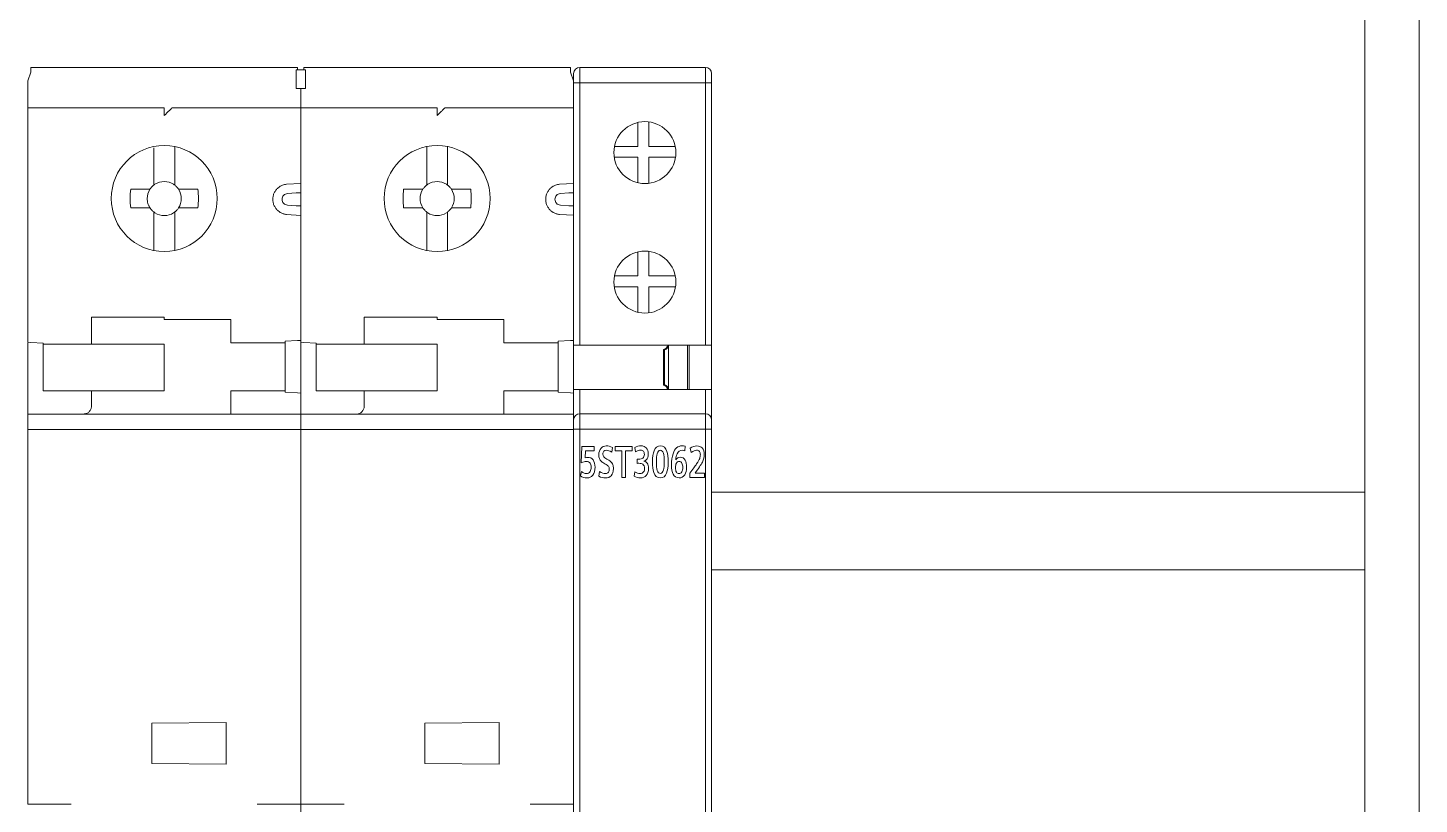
# Model space of a CAD drawing. Header units: millimetres. Extents: x 4137 to 6698, y 1400 to 3585.
# Drawn here: x 4900.2 to 4989.9, y 2593.2 to 2643.2 of the extents above; entities that cross this region are included whole.
import ezdxf

# ---------------------------------------------------------------- set-up
doc = ezdxf.new("R2010")
doc.units = ezdxf.units.MM
doc.layers.add('000-PI-Oprema', color=30, linetype='Continuous', lineweight=5)
doc.layers.add('000-PI-ORMAR', color=2, linetype='Continuous')
doc.layers.add('002-PI-Kabelska kanalica', color=150, linetype='Continuous')

msp = doc.modelspace()

# ---------------------------------------------------------------- linework, layer by layer
at = {"layer": '000-PI-Oprema', "color": 0, "lineweight": 0}
for p, q in [((4900.409, 2640.378), (4900.209, 2639.828)), ((4900.409, 2640.678), (4905.209, 2640.678)), ((4905.209, 2640.678), (4912.829, 2640.678)), ((4912.829, 2640.678), (4917.609, 2640.678)), ((4917.509, 2640.528), (4917.609, 2640.528)), ((4917.609, 2640.528), (4918.009, 2640.528)), ((4918.009, 2640.678), (4922.809, 2640.678)), ((4918.009, 2640.528), (4918.109, 2640.528)), ((4922.809, 2640.678), (4930.429, 2640.678)), ((4930.429, 2640.678), (4935.209, 2640.678)), ((4935.409, 2639.828), (4935.209, 2640.378)), ((4900.209, 2639.828), (4900.209, 2637.228)), ((4917.509, 2639.328), (4917.509, 2639.628)), ((4918.109, 2639.328), (4917.509, 2639.328)), ((4917.809, 2639.328), (4917.809, 2633.508)), ((4918.109, 2639.328), (4918.109, 2639.628)), ((4935.409, 2639.828), (4935.409, 2637.228)), ((4909.009, 2638.078), (4900.209, 2638.078)), ((4909.509, 2638.078), (4917.609, 2638.078)), ((4917.609, 2638.078), (4926.609, 2638.078)), ((4927.109, 2638.078), (4935.409, 2638.078)), ((4900.209, 2637.228), (4900.209, 2622.957)), ((4935.409, 2637.228), (4935.409, 2633.508)), ((4908.334, 2635.504), (4908.334, 2633.384)), ((4909.684, 2635.504), (4909.684, 2635.579)), ((4909.684, 2633.384), (4909.684, 2635.504)), ((4925.934, 2635.579), (4925.934, 2635.504)), ((4925.934, 2635.504), (4925.934, 2633.384)), ((4927.284, 2635.504), (4927.284, 2635.579)), ((4927.284, 2633.384), (4927.284, 2635.504)), ((4908.334, 2633.097), (4908.334, 2633.384)), ((4909.684, 2633.097), (4909.684, 2633.384)), ((4917.809, 2633.191), (4916.903, 2633.153)), ((4917.809, 2630.848), (4917.809, 2633.508)), ((4925.934, 2633.097), (4925.934, 2633.384)), ((4927.284, 2633.097), (4927.284, 2633.384)), ((4935.409, 2633.191), (4934.503, 2633.153)), ((4900.209, 2632.878), (4900.204, 2632.864)), ((4906.846, 2632.828), (4907.703, 2632.828)), ((4910.315, 2632.828), (4911.173, 2632.828)), ((4917.509, 2632.604), (4916.955, 2632.555)), ((4924.446, 2632.828), (4925.303, 2632.828)), ((4927.915, 2632.828), (4928.773, 2632.828)), ((4935.109, 2632.604), (4934.555, 2632.555)), ((4935.409, 2632.604), (4935.409, 2631.752)), ((4906.846, 2631.628), (4907.703, 2631.628)), ((4908.334, 2631.072), (4908.334, 2631.36)), ((4909.684, 2631.072), (4909.684, 2631.36)), ((4911.173, 2631.628), (4910.315, 2631.628)), ((4916.903, 2631.203), (4917.809, 2631.124)), ((4917.509, 2631.752), (4916.955, 2631.801)), ((4924.446, 2631.628), (4925.303, 2631.628)), ((4925.934, 2631.072), (4925.934, 2631.36)), ((4927.284, 2631.072), (4927.284, 2631.36)), ((4928.773, 2631.628), (4927.915, 2631.628)), ((4934.503, 2631.203), (4935.409, 2631.165)), ((4935.109, 2631.752), (4934.555, 2631.801)), ((4908.334, 2631.072), (4908.334, 2628.952)), ((4909.684, 2628.952), (4909.684, 2631.072)), ((4917.809, 2630.848), (4917.809, 2623.081)), ((4925.934, 2631.072), (4925.934, 2628.952)), ((4927.284, 2628.952), (4927.284, 2631.072)), ((4935.409, 2630.848), (4935.409, 2623.081)), ((4908.334, 2628.952), (4908.334, 2628.877)), ((4909.684, 2628.877), (4909.684, 2628.952)), ((4925.934, 2628.952), (4925.934, 2628.877)), ((4927.284, 2628.877), (4927.284, 2628.952)), ((4900.209, 2626.928), (4900.204, 2626.933)), ((4935.414, 2626.728), (4935.409, 2626.728)), ((4904.309, 2624.578), (4909.009, 2624.578)), ((4904.309, 2622.828), (4904.309, 2624.578)), ((4909.009, 2624.578), (4909.009, 2624.428)), ((4909.009, 2624.428), (4913.309, 2624.428)), ((4913.309, 2624.428), (4913.309, 2622.928)), ((4926.609, 2624.578), (4921.909, 2624.578)), ((4921.909, 2622.828), (4921.909, 2624.578)), ((4926.609, 2624.428), (4926.609, 2624.578)), ((4930.909, 2624.428), (4926.609, 2624.428)), ((4930.909, 2622.928), (4930.909, 2624.428)), ((4916.809, 2623.028), (4917.609, 2623.07)), ((4917.609, 2623.07), (4917.809, 2623.081)), ((4917.809, 2623.081), (4917.809, 2622.957)), ((4935.209, 2623.07), (4934.409, 2623.028)), ((4935.409, 2623.081), (4935.209, 2623.07)), ((4935.409, 2623.081), (4935.409, 2619.676)), ((4900.409, 2622.946), (4900.209, 2622.957)), ((4900.209, 2618.752), (4900.209, 2622.928)), ((4900.409, 2622.946), (4901.209, 2622.904)), ((4901.209, 2622.904), (4901.209, 2622.828)), ((4901.209, 2622.828), (4904.309, 2622.828)), ((4901.209, 2622.828), (4901.209, 2619.828)), ((4904.309, 2622.828), (4904.709, 2622.828)), ((4904.709, 2622.828), (4909.009, 2622.828)), ((4909.009, 2622.828), (4909.009, 2619.828)), ((4913.709, 2622.928), (4913.309, 2622.928)), ((4913.709, 2622.928), (4916.809, 2622.928)), ((4916.809, 2622.928), (4916.809, 2623.028)), ((4916.809, 2619.828), (4916.809, 2622.928)), ((4917.809, 2622.957), (4918.009, 2622.946)), ((4917.809, 2622.928), (4917.809, 2622.957)), ((4917.809, 2622.928), (4917.809, 2619.676)), ((4918.009, 2622.946), (4918.809, 2622.904)), ((4918.809, 2622.904), (4918.809, 2622.828)), ((4918.809, 2622.828), (4921.909, 2622.828)), ((4918.809, 2622.828), (4918.809, 2619.828)), ((4921.909, 2622.828), (4922.309, 2622.828)), ((4922.309, 2622.828), (4926.609, 2622.828)), ((4926.609, 2622.828), (4926.609, 2619.828)), ((4931.309, 2622.928), (4930.909, 2622.928)), ((4934.409, 2622.928), (4931.309, 2622.928)), ((4934.409, 2622.928), (4934.409, 2623.028)), ((4934.409, 2619.828), (4934.409, 2622.928)), ((4900.204, 2621.923), (4900.209, 2621.928)), ((4935.409, 2622.128), (4935.414, 2622.128)), ((4901.209, 2619.828), (4904.309, 2619.828)), ((4904.709, 2619.828), (4904.309, 2619.828)), ((4904.309, 2619.828), (4904.309, 2618.828)), ((4909.009, 2619.828), (4904.709, 2619.828)), ((4913.309, 2619.828), (4913.709, 2619.828)), ((4913.309, 2618.328), (4913.309, 2619.828)), ((4916.809, 2619.828), (4913.709, 2619.828)), ((4916.809, 2619.728), (4916.809, 2619.828)), ((4916.809, 2619.728), (4917.609, 2619.686)), ((4917.609, 2619.686), (4917.809, 2619.676)), ((4917.809, 2618.752), (4917.809, 2619.676)), ((4921.909, 2619.828), (4918.809, 2619.828)), ((4921.909, 2619.828), (4922.309, 2619.828)), ((4921.909, 2619.828), (4921.909, 2618.828)), ((4926.609, 2619.828), (4922.309, 2619.828)), ((4930.909, 2619.828), (4931.309, 2619.828)), ((4930.909, 2619.828), (4930.909, 2618.328)), ((4934.409, 2619.828), (4931.309, 2619.828)), ((4934.409, 2619.728), (4934.409, 2619.828)), ((4935.209, 2619.686), (4934.409, 2619.728)), ((4935.209, 2619.686), (4935.409, 2619.676)), ((4935.409, 2619.676), (4935.409, 2617.478)), ((4900.209, 2617.478), (4900.209, 2618.752)), ((4917.809, 2618.752), (4917.809, 2617.478)), ((4900.209, 2618.328), (4917.809, 2618.328)), ((4935.409, 2618.328), (4917.809, 2618.328)), ((4900.209, 2593.161), (4900.209, 2617.478)), ((4917.609, 2617.328), (4900.209, 2617.328)), ((4917.809, 2617.328), (4917.609, 2617.328)), ((4917.809, 2617.478), (4917.809, 2617.328)), ((4935.209, 2617.328), (4917.809, 2617.333)), ((4917.809, 2617.328), (4917.809, 2593.161)), ((4935.209, 2617.328), (4935.409, 2617.328)), ((4935.409, 2617.478), (4935.409, 2593.311)), ((4900.204, 2612.423), (4900.209, 2612.428)), ((4935.409, 2612.628), (4935.414, 2612.628)), ((4900.209, 2610.878), (4900.204, 2610.878)), ((4900.209, 2610.278), (4900.204, 2610.283)), ((4935.414, 2610.283), (4935.409, 2610.278)), ((4900.209, 2603.176), (4900.208, 2603.181)), ((4935.409, 2602.878), (4935.414, 2602.873)), ((4900.204, 2601.542), (4900.209, 2601.528)), ((4935.409, 2601.628), (4935.414, 2601.642)), ((4908.209, 2598.378), (4913.009, 2598.42)), ((4908.209, 2595.778), (4908.209, 2598.378)), ((4913.009, 2598.42), (4913.009, 2595.736)), ((4925.809, 2598.378), (4930.609, 2598.42)), ((4925.809, 2595.778), (4925.809, 2598.378)), ((4930.609, 2598.42), (4930.609, 2595.736)), ((4913.009, 2595.736), (4908.209, 2595.778)), ((4930.609, 2595.736), (4925.809, 2595.778)), ((4900.409, 2593.161), (4900.209, 2593.161)), ((4900.409, 2593.161), (4903.009, 2593.161)), ((4915.009, 2593.161), (4917.609, 2593.161)), ((4917.809, 2593.161), (4917.609, 2593.161)), ((4917.809, 2593.161), (4917.809, 2591.919)), ((4918.009, 2593.161), (4917.809, 2593.161)), ((4918.009, 2593.161), (4920.609, 2593.161)), ((4932.609, 2593.161), (4935.209, 2593.161)), ((4935.209, 2593.161), (4935.409, 2593.161))]:
    msp.add_line(p, q, dxfattribs=at)
at = {"layer": '000-PI-Oprema', "color": 0, "linetype": 'ByBlock', "lineweight": 0}
for p, q in [((4935.409, 2639.691), (4935.409, 2640.291)), ((4935.809, 2640.691), (4943.909, 2640.691)), ((4935.809, 2639.691), (4935.809, 2640.691)), ((4943.909, 2639.691), (4943.909, 2640.691)), ((4944.309, 2640.291), (4944.309, 2639.691)), ((4935.409, 2622.766), (4935.409, 2639.691)), ((4935.809, 2639.691), (4935.409, 2639.691)), ((4935.809, 2622.766), (4935.809, 2639.691)), ((4935.809, 2639.691), (4943.909, 2639.691)), ((4943.909, 2622.766), (4943.909, 2639.691)), ((4944.309, 2639.691), (4943.909, 2639.691)), ((4944.309, 2639.691), (4944.309, 2622.766)), ((4939.558, 2637.139), (4939.558, 2635.591)), ((4940.258, 2637.175), (4940.258, 2635.591)), ((4938.032, 2634.891), (4939.558, 2634.891)), ((4938.05, 2635.591), (4939.558, 2635.591)), ((4939.558, 2634.891), (4939.558, 2633.242)), ((4940.258, 2635.591), (4941.969, 2635.591)), ((4940.258, 2633.206), (4940.258, 2634.891)), ((4941.987, 2634.891), (4940.258, 2634.891)), ((4939.558, 2628.789), (4939.558, 2627.241)), ((4940.258, 2628.825), (4940.258, 2627.241)), ((4938.05, 2627.241), (4939.558, 2627.241)), ((4940.258, 2627.241), (4941.969, 2627.241)), ((4939.558, 2626.541), (4938.032, 2626.541)), ((4939.558, 2626.541), (4939.558, 2624.892)), ((4941.987, 2626.541), (4940.258, 2626.541)), ((4940.258, 2624.856), (4940.258, 2626.541)), ((4935.809, 2622.766), (4935.409, 2622.766)), ((4935.409, 2622.491), (4935.409, 2622.766)), ((4935.409, 2619.916), (4935.409, 2622.491)), ((4943.909, 2622.766), (4935.809, 2622.766)), ((4941.199, 2620.191), (4941.199, 2622.491)), ((4941.199, 2622.491), (4941.271, 2622.491)), ((4941.271, 2620.191), (4941.271, 2622.491)), ((4941.285, 2622.491), (4941.271, 2622.491)), ((4941.533, 2622.766), (4941.533, 2619.916)), ((4942.754, 2619.916), (4942.754, 2622.766)), ((4942.859, 2622.766), (4942.859, 2619.916)), ((4944.309, 2622.766), (4943.909, 2622.766)), ((4944.309, 2622.766), (4944.309, 2619.916)), ((4935.409, 2617.941), (4935.409, 2619.916)), ((4935.409, 2619.916), (4935.809, 2619.916)), ((4943.909, 2619.916), (4935.809, 2619.916)), ((4935.809, 2619.916), (4935.809, 2618.341)), ((4941.271, 2620.191), (4941.199, 2620.191)), ((4941.285, 2620.191), (4941.271, 2620.191)), ((4943.909, 2619.916), (4944.309, 2619.916)), ((4943.909, 2618.341), (4943.909, 2619.916)), ((4944.309, 2619.916), (4944.309, 2617.941)), ((4935.409, 2617.341), (4935.409, 2617.941)), ((4943.909, 2618.341), (4935.809, 2618.341)), ((4935.809, 2617.341), (4935.809, 2618.341)), ((4943.909, 2617.341), (4943.909, 2618.341)), ((4944.309, 2617.941), (4944.309, 2617.341)), ((4935.409, 2590.73), (4935.409, 2617.341)), ((4935.809, 2617.341), (4935.409, 2617.341)), ((4935.809, 2590.985), (4935.809, 2617.341)), ((4943.909, 2617.341), (4935.809, 2617.341)), ((4944.309, 2617.341), (4943.909, 2617.341)), ((4943.909, 2590.985), (4943.909, 2617.341)), ((4944.309, 2617.341), (4944.309, 2590.73)), ((4944.309, 2617.341), (4944.309, 2590.73)), ((4935.908, 2615.183), (4935.931, 2616.241)), ((4935.931, 2616.241), (4936.743, 2616.241)), ((4936.173, 2615.959), (4936.162, 2615.512)), ((4936.743, 2615.959), (4936.173, 2615.959)), ((4936.743, 2616.241), (4936.743, 2615.959)), ((4937.919, 2616.173), (4937.869, 2615.876)), ((4938.098, 2615.959), (4938.098, 2616.241)), ((4938.098, 2616.241), (4939.191, 2616.241)), ((4938.516, 2615.959), (4938.098, 2615.959)), ((4938.516, 2614.241), (4938.516, 2615.959)), ((4939.191, 2615.959), (4938.767, 2615.959)), ((4938.767, 2615.959), (4938.767, 2614.241)), ((4939.191, 2616.241), (4939.191, 2615.959)), ((4939.401, 2615.884), (4939.352, 2616.166)), ((4942.602, 2616.251), (4942.582, 2615.957)), ((4942.996, 2615.843), (4942.935, 2616.134)), ((4939.503, 2615.146), (4939.503, 2615.418)), ((4935.85, 2614.331), (4935.919, 2614.619)), ((4937.041, 2614.311), (4937.077, 2614.616)), ((4938.767, 2614.241), (4938.516, 2614.241)), ((4939.309, 2614.313), (4939.361, 2614.599)), ((4942.91, 2614.241), (4942.91, 2614.519)), ((4943.85, 2614.241), (4942.91, 2614.241)), ((4943.242, 2614.523), (4943.85, 2614.523)), ((4943.85, 2614.523), (4943.85, 2614.241))]:
    msp.add_line(p, q, dxfattribs=at)
for centre in [(4940.009, 2635.191), (4940.009, 2626.841)]:
    msp.add_circle(centre, 2, dxfattribs=at)
at = {"layer": '000-PI-Oprema', "color": 0, "lineweight": 0}
for centre in [(4909.009, 2632.228), (4926.609, 2632.228)]:
    msp.add_circle(centre, 3.418, dxfattribs=at)
at = {"layer": '000-PI-Oprema', "color": 0, "linetype": 'ByBlock', "lineweight": 0}
for centre, start, end in [((4935.809, 2640.291), 90, 180), ((4943.909, 2640.291), 0, 90), ((4935.809, 2617.941), 90, 180), ((4943.909, 2617.941), 0, 90)]:
    msp.add_arc(centre, 0.4, start, end, dxfattribs=at)
at = {"layer": '000-PI-Oprema', "color": 0, "lineweight": 0}
for centre, radius, start, end in [((4909.009, 2632.228), 1.1, 136.9319, 146.94427), ((4909.009, 2632.228), 1.1, 135, 136.9319), ((4909.009, 2632.228), 1.1, 123.05573, 133.0681), ((4909.009, 2632.228), 1.1, 46.9319, 56.94427), ((4909.009, 2632.228), 1.1, 45, 46.9319), ((4909.009, 2632.228), 1.1, 43.0681, 45), ((4909.009, 2632.228), 1.1, 33.05573, 43.0681), ((4926.609, 2632.228), 1.1, 136.9319, 146.94427), ((4926.609, 2632.228), 1.1, 135, 136.9319), ((4926.609, 2632.228), 1.1, 123.05573, 133.0681), ((4926.609, 2632.228), 1.1, 46.9319, 56.94427), ((4926.609, 2632.228), 1.1, 45, 46.9319), ((4926.609, 2632.228), 1.1, 43.0681, 45), ((4926.609, 2632.228), 1.1, 33.05573, 43.0681), ((4909.009, 2632.228), 1.1, 213.05573, 223.0681), ((4909.009, 2632.228), 1.1, 226.9319, 236.94427), ((4909.009, 2632.228), 1.1, 303.05573, 313.0681), ((4909.009, 2632.228), 1.1, 313.0681, 315), ((4909.009, 2632.228), 1.1, 315, 316.9319), ((4909.009, 2632.228), 1.1, 316.9319, 326.94427), ((4926.609, 2632.228), 1.1, 213.05573, 223.0681), ((4926.609, 2632.228), 1.1, 226.9319, 236.94427), ((4926.609, 2632.228), 1.1, 303.05573, 313.0681), ((4926.609, 2632.228), 1.1, 313.0681, 315), ((4926.609, 2632.228), 1.1, 315, 316.9319), ((4926.609, 2632.228), 1.1, 316.9319, 326.94427), ((4921.409, 2618.828), 0.5, 270, 0)]:
    msp.add_arc(centre, radius, start, end, dxfattribs=at)
for points, knots in [([(4900.409, 2640.378), (4900.409, 2640.403), (4900.409, 2640.459), (4900.409, 2640.534), (4900.409, 2640.599), (4900.409, 2640.644), (4900.409, 2640.673), (4900.409, 2640.676), (4900.409, 2640.678)], [0.2613825, 0.2613825, 0.2613825, 0.2613825, 0.3685854, 0.5000663, 0.6285535, 0.7600358, 0.8779631, 1, 1, 1, 1]), ([(4917.509, 2640.528), (4917.509, 2640.509), (4917.509, 2640.454), (4917.509, 2640.34), (4917.509, 2640.181), (4917.509, 2640.004), (4917.509, 2639.817), (4917.509, 2639.691), (4917.509, 2639.628)], [0.287427, 0.287427, 0.287427, 0.287427, 0.3699948, 0.5001298, 0.629921, 0.7600558, 0.879771, 1, 1, 1, 1]), ([(4917.609, 2640.528), (4917.609, 2640.529), (4917.609, 2640.585), (4917.609, 2640.653), (4917.609, 2640.67), (4917.609, 2640.678)], [0, 0, 0, 0, 0.010834, 0.505413, 1, 1, 1, 1]), ([(4918.009, 2640.678), (4918.009, 2640.67), (4918.009, 2640.653), (4918.009, 2640.585), (4918.009, 2640.529), (4918.009, 2640.528)], [0, 0, 0, 0, 0.494587, 0.989166, 1, 1, 1, 1]), ([(4918.109, 2640.528), (4918.109, 2640.48), (4918.109, 2640.415), (4918.109, 2640.15), (4918.109, 2639.89), (4918.109, 2639.628)], [0.2858647, 0.2858647, 0.2858647, 0.2858647, 0.5, 0.5, 1, 1, 1, 1]), ([(4935.209, 2640.378), (4935.209, 2640.435), (4935.209, 2640.488), (4935.209, 2640.624), (4935.209, 2640.678), (4935.209, 2640.678)], [0.262243, 0.262243, 0.262243, 0.262243, 0.5, 0.5, 1, 1, 1, 1]), ([(4909.009, 2638.078), (4909.009, 2638.077), (4909.009, 2638.076), (4909.009, 2638.063), (4909.009, 2638.04), (4909.009, 2637.999), (4909.009, 2637.935), (4909.009, 2637.855), (4909.009, 2637.767), (4909.009, 2637.673), (4909.009, 2637.61), (4909.009, 2637.578)], [0, 0, 0, 0, 0.080758, 0.160392, 0.240099, 0.368585, 0.500066, 0.628554, 0.760036, 0.877963, 1, 1, 1, 1]), ([(4909.509, 2638.078), (4909.509, 2638.078), (4909.508, 2638.076), (4909.498, 2638.067), (4909.483, 2638.052), (4909.462, 2638.031), (4909.435, 2638.004), (4909.402, 2637.971), (4909.355, 2637.923), (4909.288, 2637.857), (4909.207, 2637.775), (4909.112, 2637.681), (4909.047, 2637.616), (4909.009, 2637.578)], [0, 0, 0, 0, 0.056117, 0.113833, 0.173777, 0.236509, 0.302522, 0.372235, 0.446007, 0.56933, 0.712859, 0.83153, 1, 1, 1, 1]), ([(4926.609, 2637.578), (4926.609, 2637.709), (4926.609, 2637.839), (4926.609, 2638.024), (4926.609, 2638.078), (4926.609, 2638.078)], [0, 0, 0, 0, 0.5, 0.5, 1, 1, 1, 1]), ([(4926.609, 2637.578), (4926.631, 2637.6), (4926.675, 2637.643), (4926.739, 2637.707), (4926.81, 2637.779), (4926.887, 2637.856), (4926.963, 2637.932), (4927.026, 2637.995), (4927.073, 2638.042), (4927.104, 2638.072), (4927.107, 2638.076), (4927.109, 2638.078)], [0, 0, 0, 0, 0.097283, 0.192791, 0.287384, 0.42418, 0.554334, 0.675821, 0.789691, 0.896334, 1, 1, 1, 1]), ([(4909.609, 2633.15), (4909.432, 2633.266), (4909.221, 2633.328), (4908.798, 2633.328), (4908.587, 2633.266), (4908.409, 2633.15)], [0, 0, 0, 0, 0.5, 0.5, 1, 1, 1, 1]), ([(4916.903, 2631.203), (4916.873, 2631.207), (4916.812, 2631.214), (4916.723, 2631.235), (4916.612, 2631.271), (4916.483, 2631.334), (4916.338, 2631.439), (4916.206, 2631.578), (4916.098, 2631.755), (4916.025, 2631.958), (4916.001, 2632.178), (4916.025, 2632.399), (4916.097, 2632.601), (4916.206, 2632.779), (4916.337, 2632.917), (4916.483, 2633.022), (4916.626, 2633.091), (4916.767, 2633.136), (4916.857, 2633.147), (4916.903, 2633.153)], [0, 0, 0, 0, 0.031513, 0.062833, 0.094232, 0.152293, 0.210532, 0.279327, 0.348301, 0.424071, 0.50002, 0.57579, 0.651739, 0.720534, 0.789508, 0.84757, 0.905809, 0.95275, 1, 1, 1, 1]), ([(4927.209, 2633.15), (4927.032, 2633.266), (4926.821, 2633.328), (4926.398, 2633.328), (4926.187, 2633.266), (4926.009, 2633.15)], [0, 0, 0, 0, 0.5, 0.5, 1, 1, 1, 1]), ([(4934.503, 2631.203), (4934.473, 2631.207), (4934.412, 2631.214), (4934.323, 2631.235), (4934.212, 2631.271), (4934.083, 2631.334), (4933.938, 2631.439), (4933.806, 2631.578), (4933.698, 2631.755), (4933.625, 2631.958), (4933.601, 2632.178), (4933.625, 2632.399), (4933.697, 2632.601), (4933.806, 2632.779), (4933.937, 2632.917), (4934.083, 2633.022), (4934.226, 2633.091), (4934.367, 2633.136), (4934.457, 2633.147), (4934.503, 2633.153)], [0, 0, 0, 0, 0.031513, 0.062833, 0.094232, 0.152293, 0.210532, 0.279327, 0.348301, 0.424071, 0.50002, 0.57579, 0.651739, 0.720534, 0.789508, 0.84757, 0.905809, 0.95275, 1, 1, 1, 1]), ([(4935.409, 2633.507), (4935.409, 2633.507), (4935.409, 2633.505), (4935.409, 2633.492), (4935.409, 2633.47), (4935.409, 2633.43), (4935.409, 2633.361), (4935.409, 2633.248), (4935.409, 2633.11), (4935.409, 2632.953), (4935.409, 2632.782), (4935.409, 2632.663), (4935.409, 2632.604)], [0, 0, 0, 0, 0.062572, 0.124512, 0.186422, 0.248903, 0.373491, 0.498598, 0.623567, 0.749199, 0.874318, 1, 1, 1, 1]), ([(4906.846, 2632.828), (4906.821, 2632.629), (4906.797, 2632.228), (4906.821, 2631.827), (4906.846, 2631.628), (4906.846, 2631.628)], [-0.000008, -0.000008, -0.000008, -0.000008, 0.499992, 0.999992, 1, 1, 1, 1]), ([(4908.087, 2631.628), (4908.089, 2631.63), (4908.087, 2631.628), (4908.087, 2631.628), (4908.087, 2631.629), (4908.087, 2631.629), (4908.087, 2631.629), (4908.086, 2631.631), (4908.084, 2631.633), (4908.081, 2631.638), (4908.075, 2631.648), (4908.063, 2631.667), (4908.04, 2631.708), (4907.998, 2631.79), (4907.933, 2631.964), (4907.909, 2632.122), (4907.909, 2632.228)], [0, 0, 0, 0, 0.000244, 0.000244, 0.000488, 0.000977, 0.001953, 0.003906, 0.007813, 0.015625, 0.03125, 0.0625, 0.125, 0.25, 0.5, 1, 1, 1, 1]), ([(4910.315, 2632.828), (4910.248, 2632.828), (4910.124, 2632.828), (4909.992, 2632.828), (4909.931, 2632.828)], [0, 0, 0, 0, 0.54278, 1, 1, 1, 1]), ([(4916.955, 2631.801), (4916.862, 2631.809), (4916.772, 2631.853), (4916.646, 2631.991), (4916.609, 2632.085), (4916.609, 2632.272), (4916.646, 2632.365), (4916.772, 2632.503), (4916.862, 2632.547), (4916.955, 2632.555)], [0, 0, 0, 0, 0.25, 0.25, 0.5, 0.5, 0.75, 0.75, 1, 1, 1, 1]), ([(4917.809, 2632.604), (4917.809, 2632.604), (4917.777, 2632.604), (4917.666, 2632.604), (4917.588, 2632.604), (4917.509, 2632.604)], [0, 0, 0, 0, 0.5, 0.5, 1, 1, 1, 1]), ([(4924.446, 2632.828), (4924.421, 2632.629), (4924.397, 2632.228), (4924.421, 2631.827), (4924.446, 2631.628), (4924.446, 2631.628)], [0, 0, 0, 0, 0.5, 1, 1.000008, 1.000008, 1.000008, 1.000008]), ([(4925.687, 2631.628), (4925.688, 2631.628), (4925.572, 2631.805), (4925.509, 2632.017), (4925.509, 2632.228)], [0, 0, 0, 0, 0.0000079, 0.5000079, 0.5000079, 0.5000079, 0.5000079]), ([(4927.915, 2632.828), (4927.848, 2632.828), (4927.724, 2632.828), (4927.592, 2632.828), (4927.531, 2632.828)], [0, 0, 0, 0, 0.54278, 1, 1, 1, 1]), ([(4934.555, 2631.801), (4934.462, 2631.809), (4934.372, 2631.853), (4934.246, 2631.991), (4934.209, 2632.085), (4934.209, 2632.272), (4934.246, 2632.365), (4934.372, 2632.503), (4934.462, 2632.547), (4934.555, 2632.555)], [0, 0, 0, 0, 0.25, 0.25, 0.5, 0.5, 0.75, 0.75, 1, 1, 1, 1]), ([(4935.409, 2632.604), (4935.409, 2632.604), (4935.377, 2632.604), (4935.266, 2632.604), (4935.188, 2632.604), (4935.109, 2632.604)], [0, 0, 0, 0, 0.5, 0.5, 1, 1, 1, 1]), ([(4907.703, 2631.628), (4907.771, 2631.628), (4907.895, 2631.628), (4908.027, 2631.628), (4908.087, 2631.628)], [0, 0, 0, 0, 0.54278, 1, 1, 1, 1]), ([(4908.409, 2631.306), (4908.587, 2631.191), (4908.798, 2631.128), (4909.221, 2631.128), (4909.432, 2631.191), (4909.609, 2631.306)], [0, 0, 0, 0, 0.5, 0.5, 1, 1, 1, 1]), ([(4910.315, 2631.628), (4910.248, 2631.628), (4910.124, 2631.628), (4909.992, 2631.628), (4909.931, 2631.628)], [0, 0, 0, 0, 0.540007, 1, 1, 1, 1]), ([(4917.809, 2631.752), (4917.809, 2631.752), (4917.78, 2631.752), (4917.663, 2631.752), (4917.58, 2631.752), (4917.509, 2631.752)], [0, 0, 0, 0, 0.5, 0.5, 1, 1, 1, 1]), ([(4925.303, 2631.628), (4925.371, 2631.628), (4925.495, 2631.628), (4925.627, 2631.628), (4925.687, 2631.628)], [0, 0, 0, 0, 0.54278, 1, 1, 1, 1]), ([(4926.009, 2631.306), (4926.187, 2631.191), (4926.398, 2631.128), (4926.821, 2631.128), (4927.032, 2631.191), (4927.209, 2631.306)], [0, 0, 0, 0, 0.5, 0.5, 1, 1, 1, 1]), ([(4927.915, 2631.628), (4927.848, 2631.628), (4927.724, 2631.628), (4927.592, 2631.628), (4927.531, 2631.628)], [0, 0, 0, 0, 0.540007, 1, 1, 1, 1]), ([(4935.409, 2631.752), (4935.409, 2631.752), (4935.38, 2631.752), (4935.263, 2631.752), (4935.18, 2631.752), (4935.109, 2631.752)], [0, 0, 0, 0, 0.5, 0.5, 1, 1, 1, 1]), ([(4935.409, 2631.752), (4935.409, 2631.723), (4935.409, 2631.663), (4935.409, 2631.575), (4935.409, 2631.489), (4935.409, 2631.378), (4935.409, 2631.246), (4935.409, 2631.109), (4935.409, 2630.995), (4935.409, 2630.913), (4935.409, 2630.859), (4935.409, 2630.852), (4935.409, 2630.849)], [0, 0, 0, 0, 0.06314, 0.125631, 0.188079, 0.251095, 0.376332, 0.501694, 0.62641, 0.751388, 0.875439, 1, 1, 1, 1]), ([(4903.809, 2618.328), (4903.83, 2618.329), (4903.868, 2618.33), (4903.92, 2618.34), (4903.963, 2618.352), (4904.021, 2618.373), (4904.088, 2618.409), (4904.165, 2618.472), (4904.227, 2618.548), (4904.274, 2618.637), (4904.304, 2618.731), (4904.308, 2618.797), (4904.309, 2618.828)], [0, 0, 0, 0, 0.090538, 0.168629, 0.234274, 0.28748, 0.430983, 0.554467, 0.680811, 0.79553, 0.900937, 1, 1, 1, 1]), ([(4917.809, 2617.428), (4917.809, 2617.424), (4917.809, 2617.418), (4917.809, 2617.35), (4917.809, 2617.333)], [0, 0, 0, 0, 0.751055, 1, 1, 1, 1]), ([(4935.409, 2617.478), (4935.409, 2617.477), (4935.409, 2617.475), (4935.409, 2617.46), (4935.409, 2617.432), (4935.409, 2617.388), (4935.409, 2617.348), (4935.409, 2617.328)], [0, 0, 0, 0, 0.169382, 0.332374, 0.500748, 0.7482, 1, 1, 1, 1])]:
    msp.add_open_spline(points, degree=3, knots=knots, dxfattribs=at)
for points in [[(4908.232, 2633.006), (4908.24, 2633.015), (4908.249, 2633.023), (4908.258, 2633.032)], [(4925.832, 2633.006), (4925.84, 2633.015), (4925.849, 2633.023), (4925.858, 2633.032)], [(4908.087, 2632.828), (4907.953, 2632.828), (4907.827, 2632.828), (4907.703, 2632.828)], [(4907.909, 2632.228), (4907.909, 2632.44), (4907.972, 2632.651), (4908.087, 2632.828)], [(4910.109, 2632.228), (4910.109, 2632.44), (4910.047, 2632.651), (4909.931, 2632.828)], [(4909.931, 2631.628), (4910.047, 2631.805), (4910.109, 2632.017), (4910.109, 2632.228)], [(4911.173, 2631.628), (4911.221, 2632.026), (4911.221, 2632.43), (4911.173, 2632.828)], [(4925.687, 2632.828), (4925.553, 2632.828), (4925.427, 2632.828), (4925.303, 2632.828)], [(4925.509, 2632.228), (4925.509, 2632.44), (4925.572, 2632.651), (4925.687, 2632.828)], [(4927.709, 2632.228), (4927.709, 2632.44), (4927.647, 2632.651), (4927.531, 2632.828)], [(4927.531, 2631.628), (4927.647, 2631.805), (4927.709, 2632.017), (4927.709, 2632.228)], [(4928.773, 2631.628), (4928.821, 2632.026), (4928.821, 2632.43), (4928.773, 2632.828)], [(4908.232, 2631.45), (4908.223, 2631.459), (4908.214, 2631.468), (4908.206, 2631.477)], [(4908.258, 2631.425), (4908.249, 2631.433), (4908.24, 2631.442), (4908.232, 2631.45)], [(4925.832, 2631.45), (4925.823, 2631.459), (4925.814, 2631.468), (4925.806, 2631.477)], [(4925.858, 2631.425), (4925.849, 2631.433), (4925.84, 2631.442), (4925.832, 2631.45)]]:
    msp.add_open_spline(points, degree=3, dxfattribs=at)
at = {"layer": '000-PI-Oprema', "color": 0, "linetype": 'ByBlock', "lineweight": 0}
for points, knots in [([(4941.205, 2622.491), (4941.225, 2622.491), (4941.266, 2622.497), (4941.327, 2622.527), (4941.383, 2622.574), (4941.428, 2622.636), (4941.454, 2622.702), (4941.462, 2622.747), (4941.463, 2622.766)], [0, 0, 0, 0, 0.175589, 0.351177, 0.526766, 0.702354, 0.877943, 1, 1, 1, 1]), ([(4941.532, 2622.766), (4941.531, 2622.754), (4941.529, 2622.742), (4941.525, 2622.72), (4941.522, 2622.71), (4941.516, 2622.69), (4941.513, 2622.681), (4941.502, 2622.652), (4941.493, 2622.635), (4941.477, 2622.61), (4941.471, 2622.601), (4941.459, 2622.586), (4941.447, 2622.571), (4941.433, 2622.558), (4941.42, 2622.546), (4941.412, 2622.541), (4941.391, 2622.525), (4941.377, 2622.516), (4941.356, 2622.506), (4941.348, 2622.504), (4941.335, 2622.499), (4941.328, 2622.497), (4941.308, 2622.492), (4941.296, 2622.491), (4941.285, 2622.491)], [0, 0, 0, 0, 0.078296, 0.078296, 0.144132, 0.144132, 0.209968, 0.209968, 0.34164, 0.34164, 0.407476, 0.407476, 0.473312, 0.539148, 0.539148, 0.604984, 0.604984, 0.736656, 0.736656, 0.802492, 0.802492, 0.868328, 0.868328, 1, 1, 1, 1]), ([(4941.463, 2619.916), (4941.462, 2619.935), (4941.454, 2619.98), (4941.428, 2620.046), (4941.383, 2620.108), (4941.327, 2620.155), (4941.266, 2620.184), (4941.225, 2620.191), (4941.205, 2620.191)], [0, 0, 0, 0, 0.122057, 0.297646, 0.473234, 0.648823, 0.824411, 1, 1, 1, 1]), ([(4941.285, 2620.191), (4941.296, 2620.191), (4941.308, 2620.189), (4941.328, 2620.185), (4941.335, 2620.183), (4941.348, 2620.178), (4941.355, 2620.175), (4941.377, 2620.165), (4941.391, 2620.157), (4941.412, 2620.141), (4941.419, 2620.136), (4941.433, 2620.123), (4941.446, 2620.11), (4941.459, 2620.096), (4941.471, 2620.08), (4941.477, 2620.072), (4941.493, 2620.047), (4941.502, 2620.029), (4941.513, 2620.001), (4941.517, 2619.991), (4941.522, 2619.972), (4941.525, 2619.962), (4941.529, 2619.94), (4941.531, 2619.928), (4941.532, 2619.916)], [0, 0, 0, 0, 0.131674, 0.131674, 0.197511, 0.197511, 0.263348, 0.263348, 0.395022, 0.395022, 0.460859, 0.460859, 0.526697, 0.592534, 0.592534, 0.658371, 0.658371, 0.790045, 0.790045, 0.855882, 0.855882, 0.921719, 0.921719, 1, 1, 1, 1]), ([(4937.072, 2615.459), (4937.048, 2615.524), (4937.037, 2615.599), (4937.037, 2615.878), (4937.086, 2616.027), (4937.264, 2616.228), (4937.376, 2616.274), (4937.636, 2616.274), (4937.769, 2616.24), (4937.919, 2616.173)], [0, 0, 0, 0, 0.147499, 0.147499, 0.478915, 0.478915, 0.764253, 0.764253, 1, 1, 1, 1]), ([(4937.363, 2615.923), (4937.321, 2615.876), (4937.299, 2615.815), (4937.299, 2615.673), (4937.317, 2615.619), (4937.353, 2615.575)], [0, 0, 0, 0, 0.539326, 0.539326, 1, 1, 1, 1]), ([(4937.869, 2615.876), (4937.736, 2615.952), (4937.622, 2615.991), (4937.458, 2615.991), (4937.403, 2615.969), (4937.363, 2615.923)], [0, 0, 0, 0, 0.576744, 0.576744, 1, 1, 1, 1]), ([(4939.352, 2616.166), (4939.484, 2616.238), (4939.62, 2616.274), (4939.905, 2616.274), (4940.018, 2616.23), (4940.185, 2616.053), (4940.228, 2615.924), (4940.228, 2615.588), (4940.186, 2615.459), (4940.1, 2615.373)], [0, 0, 0, 0, 0.239001, 0.239001, 0.484461, 0.484461, 0.74061, 0.74061, 1, 1, 1, 1]), ([(4939.911, 2615.922), (4939.869, 2615.97), (4939.808, 2615.994), (4939.638, 2615.994), (4939.528, 2615.957), (4939.401, 2615.884)], [0, 0, 0, 0, 0.463252, 0.463252, 1, 1, 1, 1]), ([(4939.503, 2615.418), (4939.539, 2615.413), (4939.571, 2615.411), (4939.724, 2615.411), (4939.816, 2615.437), (4939.941, 2615.545), (4939.975, 2615.623), (4939.975, 2615.807), (4939.954, 2615.873), (4939.911, 2615.922)], [0, 0, 0, 0, 0.066415, 0.066415, 0.367554, 0.367554, 0.712028, 0.712028, 1, 1, 1, 1]), ([(4940.58, 2614.566), (4940.526, 2614.729), (4940.5, 2614.953), (4940.5, 2615.561), (4940.532, 2615.801), (4940.683, 2616.17), (4940.821, 2616.274), (4941.209, 2616.274), (4941.349, 2616.152), (4941.484, 2615.753), (4941.51, 2615.529), (4941.51, 2614.923), (4941.477, 2614.682), (4941.327, 2614.312), (4941.191, 2614.209), (4940.803, 2614.209), (4940.659, 2614.329), (4940.58, 2614.566)], [0, 0, 0, 0, 0.102607, 0.102607, 0.215344, 0.215344, 0.359602, 0.359602, 0.508449, 0.508449, 0.605424, 0.605424, 0.712738, 0.712738, 0.850747, 0.850747, 1, 1, 1, 1]), ([(4941.207, 2614.718), (4941.24, 2614.837), (4941.256, 2615.011), (4941.256, 2615.495), (4941.237, 2615.68), (4941.156, 2615.926), (4941.09, 2615.991), (4940.909, 2615.991), (4940.842, 2615.914), (4940.769, 2615.646), (4940.753, 2615.473), (4940.753, 2614.987), (4940.772, 2614.802), (4940.854, 2614.556), (4940.919, 2614.491), (4941.099, 2614.491), (4941.166, 2614.568), (4941.207, 2614.718)], [0, 0, 0, 0, 0.111532, 0.111532, 0.232718, 0.232718, 0.368116, 0.368116, 0.509326, 0.509326, 0.615302, 0.615302, 0.730693, 0.730693, 0.859368, 0.859368, 1, 1, 1, 1]), ([(4941.994, 2615.368), (4942.073, 2615.483), (4942.172, 2615.541), (4942.425, 2615.541), (4942.529, 2615.476), (4942.67, 2615.239), (4942.702, 2615.092), (4942.702, 2614.699), (4942.661, 2614.533), (4942.491, 2614.275), (4942.37, 2614.209), (4942.043, 2614.209), (4941.916, 2614.287), (4941.759, 2614.588), (4941.721, 2614.788), (4941.721, 2615.326), (4941.756, 2615.567), (4941.938, 2616.106), (4942.134, 2616.274), (4942.46, 2616.274), (4942.523, 2616.266), (4942.602, 2616.251)], [0, 0, 0, 0, 0.089461, 0.089461, 0.19129, 0.19129, 0.276772, 0.276772, 0.371724, 0.371724, 0.473605, 0.473605, 0.585698, 0.585698, 0.686027, 0.686027, 0.793303, 0.793303, 0.969646, 0.969646, 1, 1, 1, 1]), ([(4942.582, 2615.957), (4942.515, 2615.982), (4942.459, 2615.994), (4942.275, 2615.994), (4942.166, 2615.918), (4942.038, 2615.657), (4942.006, 2615.525), (4941.994, 2615.368)], [0, 0, 0, 0, 0.154498, 0.154498, 0.648893, 0.648893, 1, 1, 1, 1]), ([(4942.91, 2614.519), (4943.101, 2614.762), (4943.245, 2614.96), (4943.445, 2615.267), (4943.511, 2615.386), (4943.571, 2615.55), (4943.586, 2615.627), (4943.586, 2615.787), (4943.565, 2615.856), (4943.522, 2615.908)], [0, 0, 0, 0, 0.241599, 0.241599, 0.48433, 0.48433, 0.720892, 0.720892, 1, 1, 1, 1]), ([(4942.935, 2616.134), (4943.077, 2616.227), (4943.222, 2616.274), (4943.51, 2616.274), (4943.622, 2616.229), (4943.795, 2616.041), (4943.839, 2615.902), (4943.839, 2615.555), (4943.797, 2615.391), (4943.622, 2615.046), (4943.465, 2614.811), (4943.242, 2614.523)], [0, 0, 0, 0, 0.197997, 0.197997, 0.390323, 0.390323, 0.600635, 0.600635, 0.791326, 0.791326, 1, 1, 1, 1]), ([(4943.522, 2615.908), (4943.474, 2615.965), (4943.414, 2615.994), (4943.241, 2615.994), (4943.126, 2615.944), (4942.996, 2615.843)], [0, 0, 0, 0, 0.421978, 0.421978, 1, 1, 1, 1]), ([(4936.162, 2615.512), (4936.214, 2615.527), (4936.266, 2615.534), (4936.468, 2615.534), (4936.585, 2615.479), (4936.752, 2615.256), (4936.794, 2615.097), (4936.794, 2614.679), (4936.745, 2614.508), (4936.559, 2614.266), (4936.432, 2614.209), (4936.115, 2614.209), (4935.976, 2614.249), (4935.85, 2614.331)], [0, 0, 0, 0, 0.060999, 0.060999, 0.245846, 0.245846, 0.438646, 0.438646, 0.644032, 0.644032, 0.829922, 0.829922, 1, 1, 1, 1]), ([(4935.919, 2614.619), (4936.033, 2614.531), (4936.14, 2614.488), (4936.342, 2614.488), (4936.417, 2614.531), (4936.517, 2614.692), (4936.541, 2614.787), (4936.541, 2615.007), (4936.517, 2615.093), (4936.419, 2615.229), (4936.341, 2615.264), (4936.143, 2615.264), (4936.034, 2615.237), (4935.908, 2615.183)], [0, 0, 0, 0, 0.183777, 0.183777, 0.364802, 0.364802, 0.526509, 0.526509, 0.682114, 0.682114, 0.849904, 0.849904, 1, 1, 1, 1]), ([(4937.353, 2615.575), (4937.388, 2615.534), (4937.455, 2615.482), (4937.664, 2615.363), (4937.738, 2615.316), (4937.857, 2615.219), (4937.912, 2615.144), (4937.966, 2614.985), (4937.978, 2614.903), (4937.978, 2614.61), (4937.929, 2614.457), (4937.743, 2614.256), (4937.623, 2614.209), (4937.329, 2614.209), (4937.186, 2614.242), (4937.041, 2614.311)], [0, 0, 0, 0, 0.06591, 0.06591, 0.134283, 0.134283, 0.266631, 0.266631, 0.375393, 0.375393, 0.604525, 0.604525, 0.8097, 0.8097, 1, 1, 1, 1]), ([(4937.658, 2614.958), (4937.625, 2614.996), (4937.551, 2615.05), (4937.33, 2615.179), (4937.26, 2615.224), (4937.226, 2615.253)], [0, 0, 0, 0, 0.523034, 0.523034, 1, 1, 1, 1]), ([(4939.934, 2615.283), (4940.03, 2615.263), (4940.101, 2615.221), (4940.212, 2615.073), (4940.243, 2614.958), (4940.243, 2614.619), (4940.194, 2614.468), (4940.008, 2614.257), (4939.883, 2614.207), (4939.576, 2614.207), (4939.439, 2614.242), (4939.309, 2614.313)], [0, 0, 0, 0, 0.141634, 0.141634, 0.328912, 0.328912, 0.577481, 0.577481, 0.802092, 0.802092, 1, 1, 1, 1]), ([(4939.361, 2614.599), (4939.477, 2614.524), (4939.591, 2614.486), (4939.804, 2614.486), (4939.879, 2614.522), (4939.969, 2614.656), (4939.99, 2614.733), (4939.99, 2614.944), (4939.952, 2615.032), (4939.82, 2615.13), (4939.735, 2615.151), (4939.592, 2615.151), (4939.552, 2615.149), (4939.503, 2615.146)], [0, 0, 0, 0, 0.211724, 0.211724, 0.403351, 0.403351, 0.56896, 0.56896, 0.788487, 0.788487, 0.955678, 0.955678, 1, 1, 1, 1]), ([(4942.04, 2615.149), (4941.999, 2615.079), (4941.978, 2614.987), (4941.978, 2614.753), (4942, 2614.657), (4942.043, 2614.588)], [0, 0, 0, 0, 0.4819, 0.4819, 1, 1, 1, 1]), ([(4942.043, 2614.588), (4942.088, 2614.518), (4942.145, 2614.482), (4942.287, 2614.482), (4942.345, 2614.519), (4942.429, 2614.665), (4942.45, 2614.761), (4942.45, 2614.995), (4942.431, 2615.086), (4942.352, 2615.228), (4942.294, 2615.266), (4942.146, 2615.266), (4942.086, 2615.227), (4942.04, 2615.149)], [0, 0, 0, 0, 0.167151, 0.167151, 0.337013, 0.337013, 0.499217, 0.499217, 0.654961, 0.654961, 0.829259, 0.829259, 1, 1, 1, 1]), ([(4937.077, 2614.616), (4937.23, 2614.533), (4937.359, 2614.491), (4937.547, 2614.491), (4937.609, 2614.52), (4937.693, 2614.631), (4937.713, 2614.699), (4937.713, 2614.857), (4937.695, 2614.915), (4937.658, 2614.958)], [0, 0, 0, 0, 0.317436, 0.317436, 0.566113, 0.566113, 0.793249, 0.793249, 1, 1, 1, 1])]:
    msp.add_open_spline(points, degree=3, knots=knots, dxfattribs=at)
for points in [[(4937.226, 2615.253), (4937.153, 2615.312), (4937.101, 2615.381), (4937.072, 2615.459)], [(4940.1, 2615.373), (4940.06, 2615.33), (4940.005, 2615.301), (4939.934, 2615.283)]]:
    msp.add_open_spline(points, degree=3, dxfattribs=at)
at = {"layer": '000-PI-ORMAR', "color": 0, "linetype": 'ByBlock', "lineweight": 0}
msp.add_line((4989.948, 3405.778), (4989.948, 1515.778), dxfattribs=at)
at = {"layer": '002-PI-Kabelska kanalica', "color": 0, "linetype": 'ByBlock', "lineweight": 0}
msp.add_line((4986.448, 3405.778), (4986.448, 1635.778), dxfattribs=at)
at = {"layer": '002-PI-Kabelska kanalica', "color": 0, "linetype": 'ByBlock', "lineweight": 0, "ltscale": 0.25}
for p, q in [((4944.309, 2613.278), (4986.448, 2613.278)), ((4944.309, 2613.278), (4986.448, 2613.278)), ((4986.448, 2608.278), (4986.448, 2613.278)), ((4986.448, 2613.278), (4986.448, 2578.278)), ((4986.448, 2608.278), (4986.448, 2613.278)), ((4986.448, 2613.278), (4986.448, 2578.278)), ((4944.309, 2608.278), (4986.448, 2608.278)), ((4944.309, 2608.278), (4986.448, 2608.278))]:
    msp.add_line(p, q, dxfattribs=at)

doc.saveas('drawing.dxf')
